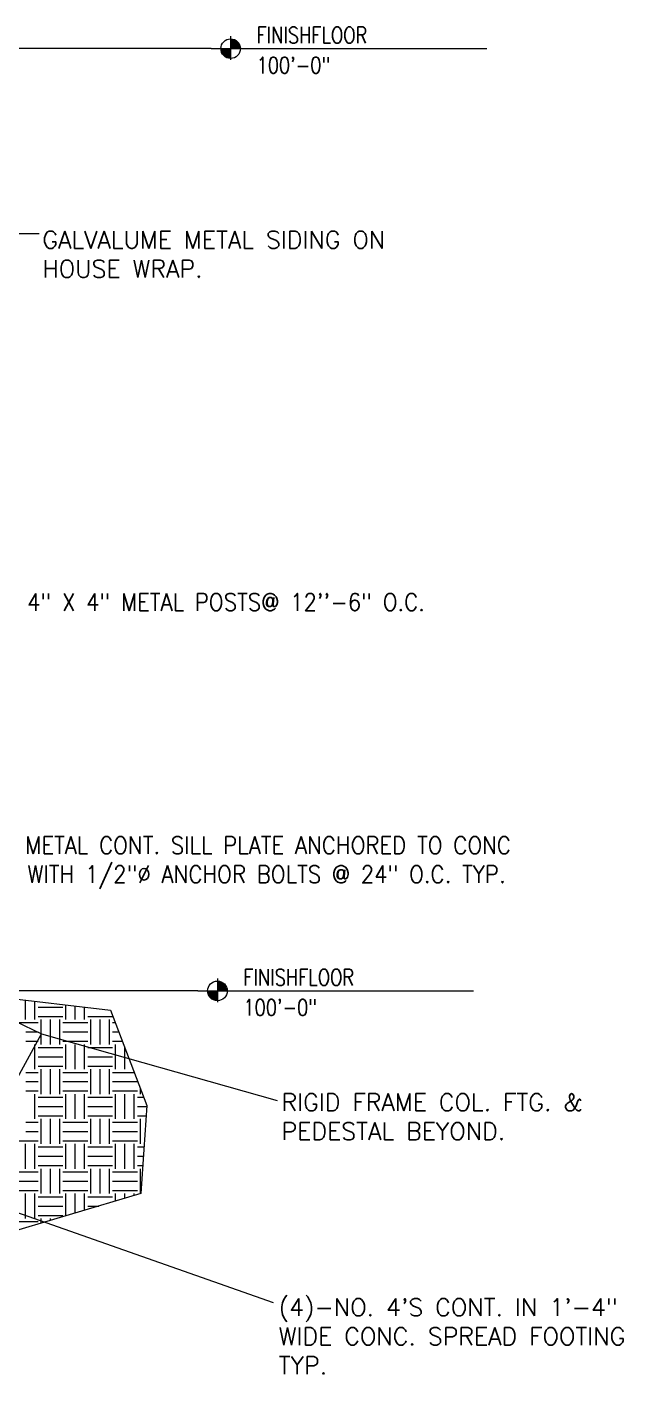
# Model space of a CAD drawing. Header units: feet. Extents: x -21894 to -15366, y -14204 to -9109.
# Drawn here: x -21255.48 to -21252.63, y -11072.41 to -11065.97 of the extents above; entities that cross this region are included whole.
import ezdxf

# ---------------------------------------------------------------- set-up
doc = ezdxf.new("R2010")
doc.units = ezdxf.units.FT
doc.header["$MEASUREMENT"] = 0
doc.linetypes.add('CENTERX2', pattern=[4, 2.5, -0.5, 0.5, -0.5])
for name, color, linetype, lineweight in [('anno', 7, 'Continuous', 9), ('anno line', 1, 'Continuous', 5), ('hatch2', 6, 'CENTERX2', 5), ('wall', 7, 'Continuous', 9)]:
    doc.layers.add(name, color=color, linetype=linetype, lineweight=lineweight)
doc.styles.add('ROMANS', font='ROMANS', dxfattribs={"height": 0.2})

msp = doc.modelspace()

# ---------------------------------------------------------------- hatches: boundary and pattern name
at = {"layer": 'hatch2'}
h = msp.add_hatch(dxfattribs=at)
h.set_pattern_fill('EARTH', color=256, scale=0.476138)
h.set_pattern_definition([(0, (-5378.48879, -2181.08653), (0.1190345, 0.1190345), [0.1190345, -0.1190345]), (0, (-5378.48879, -2181.0419), (0.1190345, 0.1190345), [0.1190345, -0.1190345]), (0, (-5378.48879, -2180.99726), (0.1190345, 0.1190345), [0.1190345, -0.1190345]), (90, (-5378.47391, -2180.98238), (-0.1190345, 0.1190345), [0.1190345, -0.1190345]), (90, (-5378.42927, -2180.98238), (-0.1190345, 0.1190345), [0.1190345, -0.1190345]), (90, (-5378.38464, -2180.98238), (-0.1190345, 0.1190345), [0.1190345, -0.1190345])])
h.paths.add_polyline_path([(-21255.90577, -11071.8361), (-21254.93698, -11071.5502), (-21254.90768, -11071.1279), (-21255.08132, -11070.67241), (-21255.86249, -11070.58018), (-21255.86249, -11070.76769), (-21255.48749, -11070.76769), (-21255.48749, -11071.26964), (-21256.425, -11071.26964), (-21256.425, -11070.83019), (-21256.91572, -11070.83019), (-21256.93391, -11070.84515), (-21256.93261, -11070.83687), (-21256.9393, -11070.83019), (-21257.27703, -11070.83019), (-21257.29523, -11070.84515), (-21257.29392, -11070.83687), (-21257.30061, -11070.83019), (-21257.63007, -11070.83019), (-21257.64826, -11070.84515), (-21257.64695, -11070.83687), (-21257.65364, -11070.83019), (-21257.99138, -11070.83019), (-21258.00958, -11070.84515), (-21258.00827, -11070.83687), (-21258.01496, -11070.83019), (-21258.4253, -11070.83019), (-21258.4435, -11070.84515), (-21258.44219, -11070.83687), (-21258.44888, -11070.83019), (-21258.86343, -11070.83019), (-21258.88163, -11070.84515), (-21258.88032, -11070.83687), (-21258.88701, -11070.83019), (-21260.56331, -11070.83019), (-21260.82017, -11072.00357), (-21258.63685, -11071.63105)])

# ---------------------------------------------------------------- linework, layer by layer
at = {"layer": 'anno', "linetype": 'Continuous'}
for p, q in [((-21254.50646, -11066.01183), (-21254.50646, -11066.12504)), ((-21254.59991, -11066.07117), (-21253.27964, -11066.07117)), ((-21254.56971, -11070.52084), (-21254.56971, -11070.63406)), ((-21254.66316, -11070.58018), (-21253.3429, -11070.58018))]:
    msp.add_line(p, q, dxfattribs=at)
at = {"layer": 'anno', "linetype": 'Continuous', "const_width": 0.04688}
for points in [[(-21254.48302, -11066.07117, 0.4142136), (-21254.50646, -11066.04773)], [(-21254.5299, -11066.07117, 0.4142136), (-21254.50646, -11066.09461, 0.4142136)], [(-21254.59315, -11070.58018, 0.4142136), (-21254.56971, -11070.60362, 0.4142136)], [(-21254.54628, -11070.58018, 0.4142136), (-21254.56971, -11070.55675)]]:
    msp.add_lwpolyline(points, format="xyb", dxfattribs=at)
at = {"layer": 'anno', "linetype": 'Continuous'}
for centre in [(-21254.50646, -11066.07117), (-21254.56971, -11070.58018)]:
    msp.add_circle(centre, 0.04688, dxfattribs=at)
at = {"layer": 'anno line', "linetype": 'Continuous'}
for p, q in [((-21254.59991, -11066.07117), (-21255.79924, -11066.07117)), ((-21254.66316, -11070.58018), (-21255.86249, -11070.58018))]:
    msp.add_line(p, q, dxfattribs=at)
for points in [[(-21255.89722, -11066.95504), (-21255.42306, -11066.95504)], [(-21256.23216, -11071.05677), (-21255.85145, -11071.52646), (-21254.30202, -11072.0706)]]:
    msp.add_lwpolyline(points, dxfattribs=at)
at = {"layer": 'anno line', "linetype": 'Continuous', "extrusion": (0, 0, -1)}
for points in [[(21256.04478, -11070.48301), (21255.41256, -11070.78586), (21254.28433, -11071.1044)], [(21255.67383, -11071.26274), (21255.41256, -11070.78586)]]:
    msp.add_lwpolyline(points, dxfattribs=at)
at = {"layer": 'wall'}
for p, q in [((-21255.86249, -11070.58018), (-21255.08132, -11070.67241)), ((-21255.08132, -11070.67241), (-21254.90768, -11071.1279)), ((-21254.90768, -11071.1279), (-21254.93698, -11071.5502)), ((-21254.93698, -11071.5502), (-21255.90577, -11071.8361))]:
    msp.add_line(p, q, dxfattribs=at)

# ---------------------------------------------------------------- texts
at = {"layer": 'anno', "linetype": 'Continuous', "style": 'ROMANS', "width": 0.9}
for s, p in [('4" X 4" METAL POSTS@ 12\'\'-6" O.C.', (-21255.48159, -11068.7612)), ('METAL CONT. SILL PLATE ANCHORED TO CONC', (-21255.49039, -11069.92467)), ('WITH 1/2"%%C ANCHOR BOLTS @ 24" O.C. TYP.', (-21255.48032, -11070.06345))]:
    msp.add_text(s, height=0.0833333, dxfattribs=at).set_placement(p)
at = {"layer": 'anno', "linetype": 'Continuous', "char_height": 0.0833333, "width": 2.1463117, "attachment_point": 1, "style": 'ROMANS'}
for s, insert in [('GALVALUME METAL SIDING ON HOUSE WRAP. ', (-21255.40847, -11066.94405)), ('RIGID FRAME COL. FTG. & PEDESTAL BEYOND.  ', (-21254.2623, -11071.07113)), ('(4)-NO. 4\'S CONT. IN 1\'-4" \\PWIDE CONC. SPREAD FOOTING\\PTYP. ', (-21254.27622, -11072.05241))]:
    msp.add_mtext(s, dxfattribs=dict(at, insert=insert))
at = {"layer": 'anno', "linetype": 'Continuous', "style": 'ROMANS', "width": 0.8}
for tag, p in [('FINISHFLOOR', (-21254.38202, -11066.0454)), ('100\'-0"', (-21254.38202, -11066.18947)), ('FINISHFLOOR', (-21254.44527, -11070.55441)), ('100\'-0"', (-21254.44527, -11070.69849))]:
    msp.add_attdef(tag, p, '', height=0.07813, dxfattribs=at)

doc.saveas('drawing.dxf')
